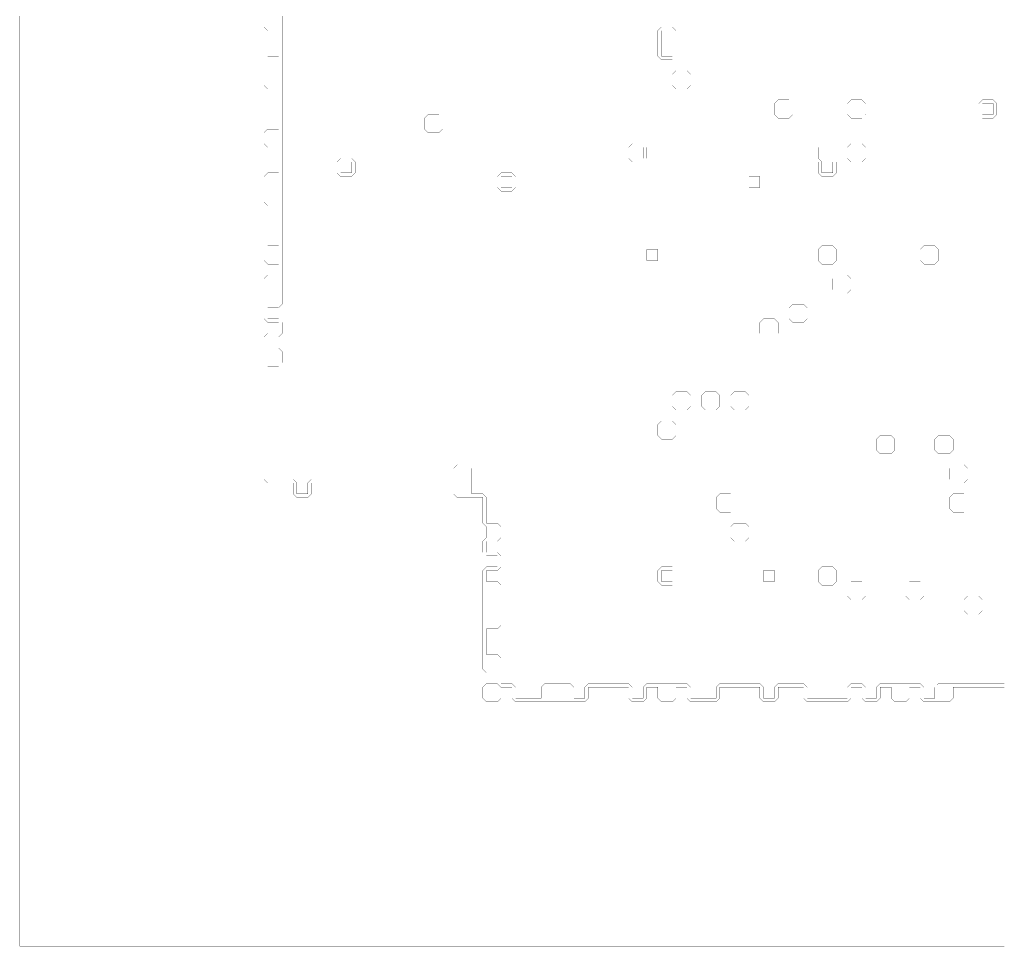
# Model space of a CAD drawing. Header units: metres. Extents: x 0 to 4990, y -4990 to 0.
# Drawn here: x 0 to 2632, y -4990 to -2510 of the extents above; entities that cross this region are included whole.
import ezdxf

# ---------------------------------------------------------------- set-up
doc = ezdxf.new("R2010")
doc.units = ezdxf.units.M
for name, color, linetype in [('conductor', 1, 'Continuous'), ('dielectric', 8, 'Continuous'), ('substrate', 5, 'Continuous')]:
    doc.layers.add(name, color=color, linetype=linetype)

msp = doc.modelspace()

# ---------------------------------------------------------------- linework, layer by layer
at = {"layer": 'conductor', "const_width": 0.5}
msp.add_lwpolyline([(703.125, -2500), (703.125, -2509.765625), (703.125, -2519.53125), (703.125, -2529.296875), (703.125, -2539.0625), (703.125, -2548.828125), (703.125, -2558.59375), (703.125, -2568.359375), (703.125, -2578.125), (703.125, -2587.890625), (703.125, -2597.65625), (703.125, -2607.421875), (703.125, -2617.1875), (703.125, -2626.953125), (703.125, -2636.71875), (703.125, -2646.484375), (703.125, -2656.25), (703.125, -2666.015625), (703.125, -2675.78125), (703.125, -2685.546875), (703.125, -2695.3125), (703.125, -2705.078125), (703.125, -2714.84375), (703.125, -2724.609375), (703.125, -2734.375), (703.125, -2744.140625), (703.125, -2753.90625), (703.125, -2763.671875), (703.125, -2773.4375), (703.125, -2783.203125), (703.125, -2792.96875), (703.125, -2802.734375), (703.125, -2812.5), (703.125, -2822.265625), (703.125, -2832.03125), (703.125, -2841.796875), (703.125, -2851.5625), (703.125, -2861.328125), (703.125, -2871.09375), (703.125, -2880.859375), (703.125, -2890.625), (703.125, -2900.390625), (703.125, -2910.15625), (703.125, -2919.921875), (703.125, -2929.6875), (703.125, -2939.453125), (703.125, -2949.21875), (703.125, -2958.984375), (703.125, -2968.75), (703.125, -2978.515625), (703.125, -2988.28125), (703.125, -2998.046875), (703.125, -3007.8125), (703.125, -3017.578125), (703.125, -3027.34375), (703.125, -3037.109375), (703.125, -3046.875), (703.125, -3056.640625), (703.125, -3066.40625), (703.125, -3076.171875), (703.125, -3085.9375), (703.125, -3095.703125), (703.125, -3105.46875), (703.125, -3115.234375), (703.125, -3125), (703.125, -3134.765625), (703.125, -3144.53125), (703.125, -3154.296875), (703.125, -3164.0625), (703.125, -3173.828125), (703.125, -3183.59375), (703.125, -3193.359375), (703.125, -3203.125), (703.125, -3212.890625), (703.125, -3222.65625), (703.125, -3232.421875), (703.125, -3242.1875), (703.125, -3251.953125), (703.125, -3261.71875), (703.125, -3271.484375), (693.359375, -3281.25), (683.59375, -3281.25), (673.828125, -3281.25), (664.0625, -3281.25), (664.0625, -3291.015625), (664.0625, -3300.78125), (664.0625, -3310.546875), (673.828125, -3310.546875), (683.59375, -3310.546875), (693.359375, -3310.546875), (703.125, -3320.3125), (703.125, -3330.078125), (703.125, -3339.84375), (703.125, -3349.609375), (693.359375, -3359.375), (683.59375, -3359.375), (673.828125, -3359.375), (664.0625, -3359.375), (664.0625, -3369.140625), (664.0625, -3378.90625), (664.0625, -3388.671875), (673.828125, -3388.671875), (683.59375, -3388.671875), (693.359375, -3388.671875), (703.125, -3398.4375), (703.125, -3408.203125), (703.125, -3417.96875), (703.125, -3427.734375), (693.359375, -3437.5), (683.59375, -3437.5), (673.828125, -3437.5), (664.0625, -3437.5), (664.0625, -3447.265625), (664.0625, -3457.03125), (664.0625, -3466.796875), (664.0625, -3476.5625), (664.0625, -3486.328125), (664.0625, -3496.09375), (664.0625, -3505.859375), (664.0625, -3515.625), (664.0625, -3525.390625), (664.0625, -3535.15625), (664.0625, -3544.921875), (664.0625, -3554.6875), (664.0625, -3564.453125), (664.0625, -3574.21875), (664.0625, -3583.984375), (664.0625, -3593.75), (664.0625, -3603.515625), (664.0625, -3613.28125), (664.0625, -3623.046875), (664.0625, -3632.8125), (664.0625, -3642.578125), (664.0625, -3652.34375), (664.0625, -3662.109375), (664.0625, -3671.875), (664.0625, -3681.640625), (664.0625, -3691.40625), (664.0625, -3701.171875), (664.0625, -3710.9375), (664.0625, -3720.703125), (664.0625, -3730.46875), (664.0625, -3740.234375), (673.828125, -3740.234375), (683.59375, -3740.234375), (693.359375, -3740.234375), (703.125, -3740.234375), (712.890625, -3740.234375), (722.65625, -3740.234375), (732.421875, -3740.234375), (742.1875, -3750), (742.1875, -3759.765625), (742.1875, -3769.53125), (742.1875, -3779.296875), (751.953125, -3779.296875), (761.71875, -3779.296875), (771.484375, -3779.296875), (771.484375, -3769.53125), (771.484375, -3759.765625), (771.484375, -3750), (781.25, -3740.234375), (791.015625, -3740.234375), (800.78125, -3740.234375), (810.546875, -3740.234375), (820.3125, -3740.234375), (830.078125, -3740.234375), (839.84375, -3740.234375), (849.609375, -3740.234375), (859.375, -3740.234375), (869.140625, -3740.234375), (878.90625, -3740.234375), (888.671875, -3740.234375), (898.4375, -3740.234375), (908.203125, -3740.234375), (917.96875, -3740.234375), (927.734375, -3740.234375), (937.5, -3740.234375), (947.265625, -3740.234375), (957.03125, -3740.234375), (966.796875, -3740.234375), (976.5625, -3740.234375), (986.328125, -3740.234375), (996.09375, -3740.234375), (1005.859375, -3740.234375), (1015.625, -3740.234375), (1025.390625, -3740.234375), (1035.15625, -3740.234375), (1044.921875, -3740.234375), (1054.6875, -3740.234375), (1064.453125, -3740.234375), (1074.21875, -3740.234375), (1083.984375, -3740.234375), (1093.75, -3740.234375), (1103.515625, -3740.234375), (1113.28125, -3740.234375), (1123.046875, -3740.234375), (1132.8125, -3740.234375), (1142.578125, -3740.234375), (1152.34375, -3740.234375), (1162.109375, -3740.234375), (1162.109375, -3730.46875), (1162.109375, -3720.703125), (1162.109375, -3710.9375), (1171.875, -3701.171875), (1181.640625, -3701.171875), (1191.40625, -3701.171875), (1201.171875, -3701.171875), (1210.9375, -3710.9375), (1210.9375, -3720.703125), (1210.9375, -3730.46875), (1210.9375, -3740.234375), (1210.9375, -3750), (1210.9375, -3759.765625), (1210.9375, -3769.53125), (1210.9375, -3779.296875), (1220.703125, -3779.296875), (1230.46875, -3779.296875), (1240.234375, -3779.296875), (1250, -3789.0625), (1250, -3798.828125), (1250, -3808.59375), (1250, -3818.359375), (1250, -3828.125), (1250, -3837.890625), (1250, -3847.65625), (1250, -3857.421875), (1259.765625, -3857.421875), (1269.53125, -3857.421875), (1279.296875, -3857.421875), (1289.0625, -3867.1875), (1289.0625, -3876.953125), (1289.0625, -3886.71875), (1289.0625, -3896.484375), (1279.296875, -3906.25), (1269.53125, -3906.25), (1259.765625, -3906.25), (1250, -3906.25), (1250, -3916.015625), (1250, -3925.78125), (1250, -3935.546875), (1259.765625, -3935.546875), (1269.53125, -3935.546875), (1279.296875, -3935.546875), (1289.0625, -3945.3125), (1289.0625, -3955.078125), (1289.0625, -3964.84375), (1289.0625, -3974.609375), (1279.296875, -3984.375), (1269.53125, -3984.375), (1259.765625, -3984.375), (1250, -3984.375), (1250, -3994.140625), (1250, -4003.90625), (1250, -4013.671875), (1259.765625, -4013.671875), (1269.53125, -4013.671875), (1279.296875, -4013.671875), (1289.0625, -4023.4375), (1289.0625, -4033.203125), (1289.0625, -4042.96875), (1289.0625, -4052.734375), (1289.0625, -4062.5), (1289.0625, -4072.265625), (1289.0625, -4082.03125), (1289.0625, -4091.796875), (1289.0625, -4101.5625), (1289.0625, -4111.328125), (1289.0625, -4121.09375), (1289.0625, -4130.859375), (1279.296875, -4140.625), (1269.53125, -4140.625), (1259.765625, -4140.625), (1250, -4140.625), (1250, -4150.390625), (1250, -4160.15625), (1250, -4169.921875), (1250, -4179.6875), (1250, -4189.453125), (1250, -4199.21875), (1250, -4208.984375), (1259.765625, -4208.984375), (1269.53125, -4208.984375), (1279.296875, -4208.984375), (1289.0625, -4218.75), (1289.0625, -4228.515625), (1289.0625, -4238.28125), (1289.0625, -4248.046875), (1289.0625, -4257.8125), (1289.0625, -4267.578125), (1289.0625, -4277.34375), (1289.0625, -4287.109375), (1298.828125, -4287.109375), (1308.59375, -4287.109375), (1318.359375, -4287.109375), (1328.125, -4296.875), (1328.125, -4306.640625), (1328.125, -4316.40625), (1328.125, -4326.171875), (1337.890625, -4326.171875), (1347.65625, -4326.171875), (1357.421875, -4326.171875), (1367.1875, -4326.171875), (1376.953125, -4326.171875), (1386.71875, -4326.171875), (1396.484375, -4326.171875), (1396.484375, -4316.40625), (1396.484375, -4306.640625), (1396.484375, -4296.875), (1406.25, -4287.109375), (1416.015625, -4287.109375), (1425.78125, -4287.109375), (1435.546875, -4287.109375), (1445.3125, -4287.109375), (1455.078125, -4287.109375), (1464.84375, -4287.109375), (1474.609375, -4287.109375), (1484.375, -4296.875), (1484.375, -4306.640625), (1484.375, -4316.40625), (1484.375, -4326.171875), (1494.140625, -4326.171875), (1503.90625, -4326.171875), (1513.671875, -4326.171875), (1513.671875, -4316.40625), (1513.671875, -4306.640625), (1513.671875, -4296.875), (1523.4375, -4287.109375), (1533.203125, -4287.109375), (1542.96875, -4287.109375), (1552.734375, -4287.109375), (1562.5, -4287.109375), (1572.265625, -4287.109375), (1582.03125, -4287.109375), (1591.796875, -4287.109375), (1601.5625, -4287.109375), (1611.328125, -4287.109375), (1621.09375, -4287.109375), (1630.859375, -4287.109375), (1640.625, -4296.875), (1640.625, -4306.640625), (1640.625, -4316.40625), (1640.625, -4326.171875), (1650.390625, -4326.171875), (1660.15625, -4326.171875), (1669.921875, -4326.171875), (1669.921875, -4316.40625), (1669.921875, -4306.640625), (1669.921875, -4296.875), (1679.6875, -4287.109375), (1689.453125, -4287.109375), (1699.21875, -4287.109375), (1708.984375, -4287.109375), (1718.75, -4287.109375), (1728.515625, -4287.109375), (1738.28125, -4287.109375), (1748.046875, -4287.109375), (1757.8125, -4287.109375), (1767.578125, -4287.109375), (1777.34375, -4287.109375), (1787.109375, -4287.109375), (1796.875, -4296.875), (1796.875, -4306.640625), (1796.875, -4316.40625), (1796.875, -4326.171875), (1806.640625, -4326.171875), (1816.40625, -4326.171875), (1826.171875, -4326.171875), (1835.9375, -4326.171875), (1845.703125, -4326.171875), (1855.46875, -4326.171875), (1865.234375, -4326.171875), (1865.234375, -4316.40625), (1865.234375, -4306.640625), (1865.234375, -4296.875), (1875, -4287.109375), (1884.765625, -4287.109375), (1894.53125, -4287.109375), (1904.296875, -4287.109375), (1914.0625, -4287.109375), (1923.828125, -4287.109375), (1933.59375, -4287.109375), (1943.359375, -4287.109375), (1953.125, -4287.109375), (1962.890625, -4287.109375), (1972.65625, -4287.109375), (1982.421875, -4287.109375), (1992.1875, -4296.875), (1992.1875, -4306.640625), (1992.1875, -4316.40625), (1992.1875, -4326.171875), (2001.953125, -4326.171875), (2011.71875, -4326.171875), (2021.484375, -4326.171875), (2021.484375, -4316.40625), (2021.484375, -4306.640625), (2021.484375, -4296.875), (2031.25, -4287.109375), (2041.015625, -4287.109375), (2050.78125, -4287.109375), (2060.546875, -4287.109375), (2070.3125, -4287.109375), (2080.078125, -4287.109375), (2089.84375, -4287.109375), (2099.609375, -4287.109375), (2109.375, -4296.875), (2109.375, -4306.640625), (2109.375, -4316.40625), (2109.375, -4326.171875), (2119.140625, -4326.171875), (2128.90625, -4326.171875), (2138.671875, -4326.171875), (2148.4375, -4326.171875), (2158.203125, -4326.171875), (2167.96875, -4326.171875), (2177.734375, -4326.171875), (2187.5, -4326.171875), (2197.265625, -4326.171875), (2207.03125, -4326.171875), (2216.796875, -4326.171875), (2216.796875, -4316.40625), (2216.796875, -4306.640625), (2216.796875, -4296.875), (2226.5625, -4287.109375), (2236.328125, -4287.109375), (2246.09375, -4287.109375), (2255.859375, -4287.109375), (2265.625, -4296.875), (2265.625, -4306.640625), (2265.625, -4316.40625), (2265.625, -4326.171875), (2275.390625, -4326.171875), (2285.15625, -4326.171875), (2294.921875, -4326.171875), (2294.921875, -4316.40625), (2294.921875, -4306.640625), (2294.921875, -4296.875), (2304.6875, -4287.109375), (2314.453125, -4287.109375), (2324.21875, -4287.109375), (2333.984375, -4287.109375), (2343.75, -4287.109375), (2353.515625, -4287.109375), (2363.28125, -4287.109375), (2373.046875, -4287.109375), (2382.8125, -4287.109375), (2392.578125, -4287.109375), (2402.34375, -4287.109375), (2412.109375, -4287.109375), (2421.875, -4296.875), (2421.875, -4306.640625), (2421.875, -4316.40625), (2421.875, -4326.171875), (2431.640625, -4326.171875), (2441.40625, -4326.171875), (2451.171875, -4326.171875), (2451.171875, -4316.40625), (2451.171875, -4306.640625), (2451.171875, -4296.875), (2460.9375, -4287.109375), (2470.703125, -4287.109375), (2480.46875, -4287.109375), (2490.234375, -4287.109375), (2500, -4287.109375), (2509.765625, -4287.109375), (2519.53125, -4287.109375), (2529.296875, -4287.109375), (2539.0625, -4287.109375), (2548.828125, -4287.109375), (2558.59375, -4287.109375), (2568.359375, -4287.109375), (2578.125, -4287.109375), (2587.890625, -4287.109375), (2597.65625, -4287.109375), (2607.421875, -4287.109375), (2617.1875, -4287.109375), (2626.953125, -4287.109375), (2636.71875, -4287.109375)], dxfattribs=at)
for points in [[(1708.984375, -2539.0625), (1718.75, -2529.296875), (1728.515625, -2529.296875), (1738.28125, -2529.296875), (1748.046875, -2529.296875), (1757.8125, -2539.0625), (1757.8125, -2548.828125), (1757.8125, -2558.59375), (1757.8125, -2568.359375), (1757.8125, -2578.125), (1757.8125, -2587.890625), (1757.8125, -2597.65625), (1757.8125, -2607.421875), (1748.046875, -2617.1875), (1738.28125, -2617.1875), (1728.515625, -2617.1875), (1718.75, -2617.1875), (1708.984375, -2607.421875), (1708.984375, -2597.65625), (1708.984375, -2587.890625), (1708.984375, -2578.125), (1708.984375, -2568.359375), (1708.984375, -2558.59375), (1708.984375, -2548.828125)], [(1748.046875, -2656.25), (1757.8125, -2646.484375), (1767.578125, -2646.484375), (1777.34375, -2646.484375), (1787.109375, -2646.484375), (1796.875, -2656.25), (1796.875, -2666.015625), (1796.875, -2675.78125), (1796.875, -2685.546875), (1787.109375, -2695.3125), (1777.34375, -2695.3125), (1767.578125, -2695.3125), (1757.8125, -2695.3125), (1748.046875, -2685.546875), (1748.046875, -2675.78125), (1748.046875, -2666.015625)], [(2021.484375, -2734.375), (2031.25, -2724.609375), (2041.015625, -2724.609375), (2050.78125, -2724.609375), (2060.546875, -2724.609375), (2070.3125, -2734.375), (2070.3125, -2744.140625), (2070.3125, -2753.90625), (2070.3125, -2763.671875), (2060.546875, -2773.4375), (2050.78125, -2773.4375), (2041.015625, -2773.4375), (2031.25, -2773.4375), (2021.484375, -2763.671875), (2021.484375, -2753.90625), (2021.484375, -2744.140625)], [(2216.796875, -2734.375), (2226.5625, -2724.609375), (2236.328125, -2724.609375), (2246.09375, -2724.609375), (2255.859375, -2724.609375), (2265.625, -2734.375), (2265.625, -2744.140625), (2265.625, -2753.90625), (2265.625, -2763.671875), (2255.859375, -2773.4375), (2246.09375, -2773.4375), (2236.328125, -2773.4375), (2226.5625, -2773.4375), (2216.796875, -2763.671875), (2216.796875, -2753.90625), (2216.796875, -2744.140625)], [(2568.359375, -2734.375), (2578.125, -2724.609375), (2587.890625, -2724.609375), (2597.65625, -2724.609375), (2607.421875, -2724.609375), (2617.1875, -2734.375), (2617.1875, -2744.140625), (2617.1875, -2753.90625), (2617.1875, -2763.671875), (2607.421875, -2773.4375), (2597.65625, -2773.4375), (2587.890625, -2773.4375), (2578.125, -2773.4375), (2568.359375, -2763.671875), (2568.359375, -2753.90625), (2568.359375, -2744.140625)], [(1083.984375, -2773.4375), (1093.75, -2763.671875), (1103.515625, -2763.671875), (1113.28125, -2763.671875), (1123.046875, -2763.671875), (1132.8125, -2773.4375), (1132.8125, -2783.203125), (1132.8125, -2792.96875), (1132.8125, -2802.734375), (1123.046875, -2812.5), (1113.28125, -2812.5), (1103.515625, -2812.5), (1093.75, -2812.5), (1083.984375, -2802.734375), (1083.984375, -2792.96875), (1083.984375, -2783.203125)], [(1630.859375, -2851.5625), (1640.625, -2841.796875), (1650.390625, -2841.796875), (1660.15625, -2841.796875), (1669.921875, -2841.796875), (1679.6875, -2851.5625), (1679.6875, -2861.328125), (1679.6875, -2871.09375), (1679.6875, -2880.859375), (1669.921875, -2890.625), (1660.15625, -2890.625), (1650.390625, -2890.625), (1640.625, -2890.625), (1630.859375, -2880.859375), (1630.859375, -2871.09375), (1630.859375, -2861.328125)], [(2216.796875, -2851.5625), (2226.5625, -2841.796875), (2236.328125, -2841.796875), (2246.09375, -2841.796875), (2255.859375, -2841.796875), (2265.625, -2851.5625), (2265.625, -2861.328125), (2265.625, -2871.09375), (2265.625, -2880.859375), (2255.859375, -2890.625), (2246.09375, -2890.625), (2236.328125, -2890.625), (2226.5625, -2890.625), (2216.796875, -2880.859375), (2216.796875, -2871.09375), (2216.796875, -2861.328125)], [(849.609375, -2890.625), (859.375, -2880.859375), (869.140625, -2880.859375), (878.90625, -2880.859375), (888.671875, -2880.859375), (898.4375, -2890.625), (898.4375, -2900.390625), (898.4375, -2910.15625), (898.4375, -2919.921875), (888.671875, -2929.6875), (878.90625, -2929.6875), (869.140625, -2929.6875), (859.375, -2929.6875), (849.609375, -2919.921875), (849.609375, -2910.15625), (849.609375, -2900.390625)], [(2138.671875, -2890.625), (2148.4375, -2880.859375), (2158.203125, -2880.859375), (2167.96875, -2880.859375), (2177.734375, -2880.859375), (2187.5, -2890.625), (2187.5, -2900.390625), (2187.5, -2910.15625), (2187.5, -2919.921875), (2177.734375, -2929.6875), (2167.96875, -2929.6875), (2158.203125, -2929.6875), (2148.4375, -2929.6875), (2138.671875, -2919.921875), (2138.671875, -2910.15625), (2138.671875, -2900.390625)], [(1279.296875, -2929.6875), (1289.0625, -2919.921875), (1298.828125, -2919.921875), (1308.59375, -2919.921875), (1318.359375, -2919.921875), (1328.125, -2929.6875), (1328.125, -2939.453125), (1328.125, -2949.21875), (1328.125, -2958.984375), (1318.359375, -2968.75), (1308.59375, -2968.75), (1298.828125, -2968.75), (1289.0625, -2968.75), (1279.296875, -2958.984375), (1279.296875, -2949.21875), (1279.296875, -2939.453125)], [(2138.671875, -3125), (2148.4375, -3115.234375), (2158.203125, -3115.234375), (2167.96875, -3115.234375), (2177.734375, -3115.234375), (2187.5, -3125), (2187.5, -3134.765625), (2187.5, -3144.53125), (2187.5, -3154.296875), (2177.734375, -3164.0625), (2167.96875, -3164.0625), (2158.203125, -3164.0625), (2148.4375, -3164.0625), (2138.671875, -3154.296875), (2138.671875, -3144.53125), (2138.671875, -3134.765625)], [(2412.109375, -3125), (2421.875, -3115.234375), (2431.640625, -3115.234375), (2441.40625, -3115.234375), (2451.171875, -3115.234375), (2460.9375, -3125), (2460.9375, -3134.765625), (2460.9375, -3144.53125), (2460.9375, -3154.296875), (2451.171875, -3164.0625), (2441.40625, -3164.0625), (2431.640625, -3164.0625), (2421.875, -3164.0625), (2412.109375, -3154.296875), (2412.109375, -3144.53125), (2412.109375, -3134.765625)], [(2177.734375, -3203.125), (2187.5, -3193.359375), (2197.265625, -3193.359375), (2207.03125, -3193.359375), (2216.796875, -3193.359375), (2226.5625, -3203.125), (2226.5625, -3212.890625), (2226.5625, -3222.65625), (2226.5625, -3232.421875), (2216.796875, -3242.1875), (2207.03125, -3242.1875), (2197.265625, -3242.1875), (2187.5, -3242.1875), (2177.734375, -3232.421875), (2177.734375, -3222.65625), (2177.734375, -3212.890625)], [(2060.546875, -3281.25), (2070.3125, -3271.484375), (2080.078125, -3271.484375), (2089.84375, -3271.484375), (2099.609375, -3271.484375), (2109.375, -3281.25), (2109.375, -3291.015625), (2109.375, -3300.78125), (2109.375, -3310.546875), (2099.609375, -3320.3125), (2089.84375, -3320.3125), (2080.078125, -3320.3125), (2070.3125, -3320.3125), (2060.546875, -3310.546875), (2060.546875, -3300.78125), (2060.546875, -3291.015625)], [(1982.421875, -3320.3125), (1992.1875, -3310.546875), (2001.953125, -3310.546875), (2011.71875, -3310.546875), (2021.484375, -3310.546875), (2031.25, -3320.3125), (2031.25, -3330.078125), (2031.25, -3339.84375), (2031.25, -3349.609375), (2021.484375, -3359.375), (2011.71875, -3359.375), (2001.953125, -3359.375), (1992.1875, -3359.375), (1982.421875, -3349.609375), (1982.421875, -3339.84375), (1982.421875, -3330.078125)], [(1748.046875, -3515.625), (1757.8125, -3505.859375), (1767.578125, -3505.859375), (1777.34375, -3505.859375), (1787.109375, -3505.859375), (1796.875, -3515.625), (1796.875, -3525.390625), (1796.875, -3535.15625), (1796.875, -3544.921875), (1787.109375, -3554.6875), (1777.34375, -3554.6875), (1767.578125, -3554.6875), (1757.8125, -3554.6875), (1748.046875, -3544.921875), (1748.046875, -3535.15625), (1748.046875, -3525.390625)], [(1826.171875, -3515.625), (1835.9375, -3505.859375), (1845.703125, -3505.859375), (1855.46875, -3505.859375), (1865.234375, -3505.859375), (1875, -3515.625), (1875, -3525.390625), (1875, -3535.15625), (1875, -3544.921875), (1865.234375, -3554.6875), (1855.46875, -3554.6875), (1845.703125, -3554.6875), (1835.9375, -3554.6875), (1826.171875, -3544.921875), (1826.171875, -3535.15625), (1826.171875, -3525.390625)], [(1904.296875, -3515.625), (1914.0625, -3505.859375), (1923.828125, -3505.859375), (1933.59375, -3505.859375), (1943.359375, -3505.859375), (1953.125, -3515.625), (1953.125, -3525.390625), (1953.125, -3535.15625), (1953.125, -3544.921875), (1943.359375, -3554.6875), (1933.59375, -3554.6875), (1923.828125, -3554.6875), (1914.0625, -3554.6875), (1904.296875, -3544.921875), (1904.296875, -3535.15625), (1904.296875, -3525.390625)], [(1708.984375, -3593.75), (1718.75, -3583.984375), (1728.515625, -3583.984375), (1738.28125, -3583.984375), (1748.046875, -3583.984375), (1757.8125, -3593.75), (1757.8125, -3603.515625), (1757.8125, -3613.28125), (1757.8125, -3623.046875), (1748.046875, -3632.8125), (1738.28125, -3632.8125), (1728.515625, -3632.8125), (1718.75, -3632.8125), (1708.984375, -3623.046875), (1708.984375, -3613.28125), (1708.984375, -3603.515625)], [(2294.921875, -3632.8125), (2304.6875, -3623.046875), (2314.453125, -3623.046875), (2324.21875, -3623.046875), (2333.984375, -3623.046875), (2343.75, -3632.8125), (2343.75, -3642.578125), (2343.75, -3652.34375), (2343.75, -3662.109375), (2333.984375, -3671.875), (2324.21875, -3671.875), (2314.453125, -3671.875), (2304.6875, -3671.875), (2294.921875, -3662.109375), (2294.921875, -3652.34375), (2294.921875, -3642.578125)], [(2451.171875, -3632.8125), (2460.9375, -3623.046875), (2470.703125, -3623.046875), (2480.46875, -3623.046875), (2490.234375, -3623.046875), (2500, -3632.8125), (2500, -3642.578125), (2500, -3652.34375), (2500, -3662.109375), (2490.234375, -3671.875), (2480.46875, -3671.875), (2470.703125, -3671.875), (2460.9375, -3671.875), (2451.171875, -3662.109375), (2451.171875, -3652.34375), (2451.171875, -3642.578125)], [(2490.234375, -3710.9375), (2500, -3701.171875), (2509.765625, -3701.171875), (2519.53125, -3701.171875), (2529.296875, -3701.171875), (2539.0625, -3710.9375), (2539.0625, -3720.703125), (2539.0625, -3730.46875), (2539.0625, -3740.234375), (2529.296875, -3750), (2519.53125, -3750), (2509.765625, -3750), (2500, -3750), (2490.234375, -3740.234375), (2490.234375, -3730.46875), (2490.234375, -3720.703125)], [(1865.234375, -3789.0625), (1875, -3779.296875), (1884.765625, -3779.296875), (1894.53125, -3779.296875), (1904.296875, -3779.296875), (1914.0625, -3789.0625), (1914.0625, -3798.828125), (1914.0625, -3808.59375), (1914.0625, -3818.359375), (1904.296875, -3828.125), (1894.53125, -3828.125), (1884.765625, -3828.125), (1875, -3828.125), (1865.234375, -3818.359375), (1865.234375, -3808.59375), (1865.234375, -3798.828125)], [(2490.234375, -3789.0625), (2500, -3779.296875), (2509.765625, -3779.296875), (2519.53125, -3779.296875), (2529.296875, -3779.296875), (2539.0625, -3789.0625), (2539.0625, -3798.828125), (2539.0625, -3808.59375), (2539.0625, -3818.359375), (2529.296875, -3828.125), (2519.53125, -3828.125), (2509.765625, -3828.125), (2500, -3828.125), (2490.234375, -3818.359375), (2490.234375, -3808.59375), (2490.234375, -3798.828125)], [(1904.296875, -3867.1875), (1914.0625, -3857.421875), (1923.828125, -3857.421875), (1933.59375, -3857.421875), (1943.359375, -3857.421875), (1953.125, -3867.1875), (1953.125, -3876.953125), (1953.125, -3886.71875), (1953.125, -3896.484375), (1943.359375, -3906.25), (1933.59375, -3906.25), (1923.828125, -3906.25), (1914.0625, -3906.25), (1904.296875, -3896.484375), (1904.296875, -3886.71875), (1904.296875, -3876.953125)], [(1708.984375, -3984.375), (1718.75, -3974.609375), (1728.515625, -3974.609375), (1738.28125, -3974.609375), (1748.046875, -3974.609375), (1757.8125, -3984.375), (1757.8125, -3994.140625), (1757.8125, -4003.90625), (1757.8125, -4013.671875), (1748.046875, -4023.4375), (1738.28125, -4023.4375), (1728.515625, -4023.4375), (1718.75, -4023.4375), (1708.984375, -4013.671875), (1708.984375, -4003.90625), (1708.984375, -3994.140625)], [(2138.671875, -3984.375), (2148.4375, -3974.609375), (2158.203125, -3974.609375), (2167.96875, -3974.609375), (2177.734375, -3974.609375), (2187.5, -3984.375), (2187.5, -3994.140625), (2187.5, -4003.90625), (2187.5, -4013.671875), (2177.734375, -4023.4375), (2167.96875, -4023.4375), (2158.203125, -4023.4375), (2148.4375, -4023.4375), (2138.671875, -4013.671875), (2138.671875, -4003.90625), (2138.671875, -3994.140625)], [(2216.796875, -4023.4375), (2226.5625, -4013.671875), (2236.328125, -4013.671875), (2246.09375, -4013.671875), (2255.859375, -4013.671875), (2265.625, -4023.4375), (2265.625, -4033.203125), (2265.625, -4042.96875), (2265.625, -4052.734375), (2255.859375, -4062.5), (2246.09375, -4062.5), (2236.328125, -4062.5), (2226.5625, -4062.5), (2216.796875, -4052.734375), (2216.796875, -4042.96875), (2216.796875, -4033.203125)], [(2373.046875, -4023.4375), (2382.8125, -4013.671875), (2392.578125, -4013.671875), (2402.34375, -4013.671875), (2412.109375, -4013.671875), (2421.875, -4023.4375), (2421.875, -4033.203125), (2421.875, -4042.96875), (2421.875, -4052.734375), (2412.109375, -4062.5), (2402.34375, -4062.5), (2392.578125, -4062.5), (2382.8125, -4062.5), (2373.046875, -4052.734375), (2373.046875, -4042.96875), (2373.046875, -4033.203125)], [(2529.296875, -4062.5), (2539.0625, -4052.734375), (2548.828125, -4052.734375), (2558.59375, -4052.734375), (2568.359375, -4052.734375), (2578.125, -4062.5), (2578.125, -4072.265625), (2578.125, -4082.03125), (2578.125, -4091.796875), (2568.359375, -4101.5625), (2558.59375, -4101.5625), (2548.828125, -4101.5625), (2539.0625, -4101.5625), (2529.296875, -4091.796875), (2529.296875, -4082.03125), (2529.296875, -4072.265625)]]:
    msp.add_lwpolyline(points, close=True, dxfattribs=at)
at = {"layer": 'dielectric', "const_width": 0.5}
msp.add_lwpolyline([(1250, -3867.1875), (1250, -3876.953125), (1250, -3886.71875), (1250, -3896.484375), (1259.765625, -3896.484375), (1269.53125, -3896.484375), (1279.296875, -3896.484375), (1279.296875, -3886.71875), (1279.296875, -3876.953125), (1279.296875, -3867.1875), (1269.53125, -3867.1875), (1259.765625, -3867.1875)], close=True, dxfattribs=at)
at = {"layer": 'substrate', "const_width": 0.5}
for points in [[(0, -2500), (0, -2509.765625), (0, -2519.53125), (0, -2529.296875), (0, -2539.0625), (0, -2548.828125), (0, -2558.59375), (0, -2568.359375), (0, -2578.125), (0, -2587.890625), (0, -2597.65625), (0, -2607.421875), (0, -2617.1875), (0, -2626.953125), (0, -2636.71875), (0, -2646.484375), (0, -2656.25), (0, -2666.015625), (0, -2675.78125), (0, -2685.546875), (0, -2695.3125), (0, -2705.078125), (0, -2714.84375), (0, -2724.609375), (0, -2734.375), (0, -2744.140625), (0, -2753.90625), (0, -2763.671875), (0, -2773.4375), (0, -2783.203125), (0, -2792.96875), (0, -2802.734375), (0, -2812.5), (0, -2822.265625), (0, -2832.03125), (0, -2841.796875), (0, -2851.5625), (0, -2861.328125), (0, -2871.09375), (0, -2880.859375), (0, -2890.625), (0, -2900.390625), (0, -2910.15625), (0, -2919.921875), (0, -2929.6875), (0, -2939.453125), (0, -2949.21875), (0, -2958.984375), (0, -2968.75), (0, -2978.515625), (0, -2988.28125), (0, -2998.046875), (0, -3007.8125), (0, -3017.578125), (0, -3027.34375), (0, -3037.109375), (0, -3046.875), (0, -3056.640625), (0, -3066.40625), (0, -3076.171875), (0, -3085.9375), (0, -3095.703125), (0, -3105.46875), (0, -3115.234375), (0, -3125), (0, -3134.765625), (0, -3144.53125), (0, -3154.296875), (0, -3164.0625), (0, -3173.828125), (0, -3183.59375), (0, -3193.359375), (0, -3203.125), (0, -3212.890625), (0, -3222.65625), (0, -3232.421875), (0, -3242.1875), (0, -3251.953125), (0, -3261.71875), (0, -3271.484375), (0, -3281.25), (0, -3291.015625), (0, -3300.78125), (0, -3310.546875), (0, -3320.3125), (0, -3330.078125), (0, -3339.84375), (0, -3349.609375), (0, -3359.375), (0, -3369.140625), (0, -3378.90625), (0, -3388.671875), (0, -3398.4375), (0, -3408.203125), (0, -3417.96875), (0, -3427.734375), (0, -3437.5), (0, -3447.265625), (0, -3457.03125), (0, -3466.796875), (0, -3476.5625), (0, -3486.328125), (0, -3496.09375), (0, -3505.859375), (0, -3515.625), (0, -3525.390625), (0, -3535.15625), (0, -3544.921875), (0, -3554.6875), (0, -3564.453125), (0, -3574.21875), (0, -3583.984375), (0, -3593.75), (0, -3603.515625), (0, -3613.28125), (0, -3623.046875), (0, -3632.8125), (0, -3642.578125), (0, -3652.34375), (0, -3662.109375), (0, -3671.875), (0, -3681.640625), (0, -3691.40625), (0, -3701.171875), (0, -3710.9375), (0, -3720.703125), (0, -3730.46875), (0, -3740.234375), (0, -3750), (0, -3759.765625), (0, -3769.53125), (0, -3779.296875), (0, -3789.0625), (0, -3798.828125), (0, -3808.59375), (0, -3818.359375), (0, -3828.125), (0, -3837.890625), (0, -3847.65625), (0, -3857.421875), (0, -3867.1875), (0, -3876.953125), (0, -3886.71875), (0, -3896.484375), (0, -3906.25), (0, -3916.015625), (0, -3925.78125), (0, -3935.546875), (0, -3945.3125), (0, -3955.078125), (0, -3964.84375), (0, -3974.609375), (0, -3984.375), (0, -3994.140625), (0, -4003.90625), (0, -4013.671875), (0, -4023.4375), (0, -4033.203125), (0, -4042.96875), (0, -4052.734375), (0, -4062.5), (0, -4072.265625), (0, -4082.03125), (0, -4091.796875), (0, -4101.5625), (0, -4111.328125), (0, -4121.09375), (0, -4130.859375), (0, -4140.625), (0, -4150.390625), (0, -4160.15625), (0, -4169.921875), (0, -4179.6875), (0, -4189.453125), (0, -4199.21875), (0, -4208.984375), (0, -4218.75), (0, -4228.515625), (0, -4238.28125), (0, -4248.046875), (0, -4257.8125), (0, -4267.578125), (0, -4277.34375), (0, -4287.109375), (0, -4296.875), (0, -4306.640625), (0, -4316.40625), (0, -4326.171875), (0, -4335.9375), (0, -4345.703125), (0, -4355.46875), (0, -4365.234375), (0, -4375), (0, -4384.765625), (0, -4394.53125), (0, -4404.296875), (0, -4414.0625), (0, -4423.828125), (0, -4433.59375), (0, -4443.359375), (0, -4453.125), (0, -4462.890625), (0, -4472.65625), (0, -4482.421875), (0, -4492.1875), (0, -4501.953125), (0, -4511.71875), (0, -4521.484375), (0, -4531.25), (0, -4541.015625), (0, -4550.78125), (0, -4560.546875), (0, -4570.3125), (0, -4580.078125), (0, -4589.84375), (0, -4599.609375), (0, -4609.375), (0, -4619.140625), (0, -4628.90625), (0, -4638.671875), (0, -4648.4375), (0, -4658.203125), (0, -4667.96875), (0, -4677.734375), (0, -4687.5), (0, -4697.265625), (0, -4707.03125), (0, -4716.796875), (0, -4726.5625), (0, -4736.328125), (0, -4746.09375), (0, -4755.859375), (0, -4765.625), (0, -4775.390625), (0, -4785.15625), (0, -4794.921875), (0, -4804.6875), (0, -4814.453125), (0, -4824.21875), (0, -4833.984375), (0, -4843.75), (0, -4853.515625), (0, -4863.28125), (0, -4873.046875), (0, -4882.8125), (0, -4892.578125), (0, -4902.34375), (0, -4912.109375), (0, -4921.875), (0, -4931.640625), (0, -4941.40625), (0, -4951.171875), (0, -4960.9375), (0, -4970.703125), (0, -4980.46875), (0, -4990.234375), (9.765625, -4990.234375), (19.53125, -4990.234375), (29.296875, -4990.234375), (39.0625, -4990.234375), (48.828125, -4990.234375), (58.59375, -4990.234375), (68.359375, -4990.234375), (78.125, -4990.234375), (87.890625, -4990.234375), (97.65625, -4990.234375), (107.421875, -4990.234375), (117.1875, -4990.234375), (126.953125, -4990.234375), (136.71875, -4990.234375), (146.484375, -4990.234375), (156.25, -4990.234375), (166.015625, -4990.234375), (175.78125, -4990.234375), (185.546875, -4990.234375), (195.3125, -4990.234375), (205.078125, -4990.234375), (214.84375, -4990.234375), (224.609375, -4990.234375), (234.375, -4990.234375), (244.140625, -4990.234375), (253.90625, -4990.234375), (263.671875, -4990.234375), (273.4375, -4990.234375), (283.203125, -4990.234375), (292.96875, -4990.234375), (302.734375, -4990.234375), (312.5, -4990.234375), (322.265625, -4990.234375), (332.03125, -4990.234375), (341.796875, -4990.234375), (351.5625, -4990.234375), (361.328125, -4990.234375), (371.09375, -4990.234375), (380.859375, -4990.234375), (390.625, -4990.234375), (400.390625, -4990.234375), (410.15625, -4990.234375), (419.921875, -4990.234375), (429.6875, -4990.234375), (439.453125, -4990.234375), (449.21875, -4990.234375), (458.984375, -4990.234375), (468.75, -4990.234375), (478.515625, -4990.234375), (488.28125, -4990.234375), (498.046875, -4990.234375), (507.8125, -4990.234375), (517.578125, -4990.234375), (527.34375, -4990.234375), (537.109375, -4990.234375), (546.875, -4990.234375), (556.640625, -4990.234375), (566.40625, -4990.234375), (576.171875, -4990.234375), (585.9375, -4990.234375), (595.703125, -4990.234375), (605.46875, -4990.234375), (615.234375, -4990.234375), (625, -4990.234375), (634.765625, -4990.234375), (644.53125, -4990.234375), (654.296875, -4990.234375), (664.0625, -4990.234375), (673.828125, -4990.234375), (683.59375, -4990.234375), (693.359375, -4990.234375), (703.125, -4990.234375), (712.890625, -4990.234375), (722.65625, -4990.234375), (732.421875, -4990.234375), (742.1875, -4990.234375), (751.953125, -4990.234375), (761.71875, -4990.234375), (771.484375, -4990.234375), (781.25, -4990.234375), (791.015625, -4990.234375), (800.78125, -4990.234375), (810.546875, -4990.234375), (820.3125, -4990.234375), (830.078125, -4990.234375), (839.84375, -4990.234375), (849.609375, -4990.234375), (859.375, -4990.234375), (869.140625, -4990.234375), (878.90625, -4990.234375), (888.671875, -4990.234375), (898.4375, -4990.234375), (908.203125, -4990.234375), (917.96875, -4990.234375), (927.734375, -4990.234375), (937.5, -4990.234375), (947.265625, -4990.234375), (957.03125, -4990.234375), (966.796875, -4990.234375), (976.5625, -4990.234375), (986.328125, -4990.234375), (996.09375, -4990.234375), (1005.859375, -4990.234375), (1015.625, -4990.234375), (1025.390625, -4990.234375), (1035.15625, -4990.234375), (1044.921875, -4990.234375), (1054.6875, -4990.234375), (1064.453125, -4990.234375), (1074.21875, -4990.234375), (1083.984375, -4990.234375), (1093.75, -4990.234375), (1103.515625, -4990.234375), (1113.28125, -4990.234375), (1123.046875, -4990.234375), (1132.8125, -4990.234375), (1142.578125, -4990.234375), (1152.34375, -4990.234375), (1162.109375, -4990.234375), (1171.875, -4990.234375), (1181.640625, -4990.234375), (1191.40625, -4990.234375), (1201.171875, -4990.234375), (1210.9375, -4990.234375), (1220.703125, -4990.234375), (1230.46875, -4990.234375), (1240.234375, -4990.234375), (1250, -4990.234375), (1259.765625, -4990.234375), (1269.53125, -4990.234375), (1279.296875, -4990.234375), (1289.0625, -4990.234375), (1298.828125, -4990.234375), (1308.59375, -4990.234375), (1318.359375, -4990.234375), (1328.125, -4990.234375), (1337.890625, -4990.234375), (1347.65625, -4990.234375), (1357.421875, -4990.234375), (1367.1875, -4990.234375), (1376.953125, -4990.234375), (1386.71875, -4990.234375), (1396.484375, -4990.234375), (1406.25, -4990.234375), (1416.015625, -4990.234375), (1425.78125, -4990.234375), (1435.546875, -4990.234375), (1445.3125, -4990.234375), (1455.078125, -4990.234375), (1464.84375, -4990.234375), (1474.609375, -4990.234375), (1484.375, -4990.234375), (1494.140625, -4990.234375), (1503.90625, -4990.234375), (1513.671875, -4990.234375), (1523.4375, -4990.234375), (1533.203125, -4990.234375), (1542.96875, -4990.234375), (1552.734375, -4990.234375), (1562.5, -4990.234375), (1572.265625, -4990.234375), (1582.03125, -4990.234375), (1591.796875, -4990.234375), (1601.5625, -4990.234375), (1611.328125, -4990.234375), (1621.09375, -4990.234375), (1630.859375, -4990.234375), (1640.625, -4990.234375), (1650.390625, -4990.234375), (1660.15625, -4990.234375), (1669.921875, -4990.234375), (1679.6875, -4990.234375), (1689.453125, -4990.234375), (1699.21875, -4990.234375), (1708.984375, -4990.234375), (1718.75, -4990.234375), (1728.515625, -4990.234375), (1738.28125, -4990.234375), (1748.046875, -4990.234375), (1757.8125, -4990.234375), (1767.578125, -4990.234375), (1777.34375, -4990.234375), (1787.109375, -4990.234375), (1796.875, -4990.234375), (1806.640625, -4990.234375), (1816.40625, -4990.234375), (1826.171875, -4990.234375), (1835.9375, -4990.234375), (1845.703125, -4990.234375), (1855.46875, -4990.234375), (1865.234375, -4990.234375), (1875, -4990.234375), (1884.765625, -4990.234375), (1894.53125, -4990.234375), (1904.296875, -4990.234375), (1914.0625, -4990.234375), (1923.828125, -4990.234375), (1933.59375, -4990.234375), (1943.359375, -4990.234375), (1953.125, -4990.234375), (1962.890625, -4990.234375), (1972.65625, -4990.234375), (1982.421875, -4990.234375), (1992.1875, -4990.234375), (2001.953125, -4990.234375), (2011.71875, -4990.234375), (2021.484375, -4990.234375), (2031.25, -4990.234375), (2041.015625, -4990.234375), (2050.78125, -4990.234375), (2060.546875, -4990.234375), (2070.3125, -4990.234375), (2080.078125, -4990.234375), (2089.84375, -4990.234375), (2099.609375, -4990.234375), (2109.375, -4990.234375), (2119.140625, -4990.234375), (2128.90625, -4990.234375), (2138.671875, -4990.234375), (2148.4375, -4990.234375), (2158.203125, -4990.234375), (2167.96875, -4990.234375), (2177.734375, -4990.234375), (2187.5, -4990.234375), (2197.265625, -4990.234375), (2207.03125, -4990.234375), (2216.796875, -4990.234375), (2226.5625, -4990.234375), (2236.328125, -4990.234375), (2246.09375, -4990.234375), (2255.859375, -4990.234375), (2265.625, -4990.234375), (2275.390625, -4990.234375), (2285.15625, -4990.234375), (2294.921875, -4990.234375), (2304.6875, -4990.234375), (2314.453125, -4990.234375), (2324.21875, -4990.234375), (2333.984375, -4990.234375), (2343.75, -4990.234375), (2353.515625, -4990.234375), (2363.28125, -4990.234375), (2373.046875, -4990.234375), (2382.8125, -4990.234375), (2392.578125, -4990.234375), (2402.34375, -4990.234375), (2412.109375, -4990.234375), (2421.875, -4990.234375), (2431.640625, -4990.234375), (2441.40625, -4990.234375), (2451.171875, -4990.234375), (2460.9375, -4990.234375), (2470.703125, -4990.234375), (2480.46875, -4990.234375), (2490.234375, -4990.234375), (2500, -4990.234375), (2509.765625, -4990.234375), (2519.53125, -4990.234375), (2529.296875, -4990.234375), (2539.0625, -4990.234375), (2548.828125, -4990.234375), (2558.59375, -4990.234375), (2568.359375, -4990.234375), (2578.125, -4990.234375), (2587.890625, -4990.234375), (2597.65625, -4990.234375), (2607.421875, -4990.234375), (2617.1875, -4990.234375), (2626.953125, -4990.234375), (2636.71875, -4990.234375)], [(2636.71875, -4296.875), (2626.953125, -4296.875), (2617.1875, -4296.875), (2607.421875, -4296.875), (2597.65625, -4296.875), (2587.890625, -4296.875), (2578.125, -4296.875), (2568.359375, -4296.875), (2558.59375, -4296.875), (2548.828125, -4296.875), (2539.0625, -4296.875), (2529.296875, -4296.875), (2519.53125, -4296.875), (2509.765625, -4296.875), (2500, -4296.875), (2500, -4306.640625), (2500, -4316.40625), (2500, -4326.171875), (2490.234375, -4335.9375), (2480.46875, -4335.9375), (2470.703125, -4335.9375), (2460.9375, -4335.9375), (2451.171875, -4335.9375), (2441.40625, -4335.9375), (2431.640625, -4335.9375), (2421.875, -4335.9375), (2412.109375, -4326.171875), (2412.109375, -4316.40625), (2412.109375, -4306.640625), (2412.109375, -4296.875), (2402.34375, -4296.875), (2392.578125, -4296.875), (2382.8125, -4296.875), (2382.8125, -4306.640625), (2382.8125, -4316.40625), (2382.8125, -4326.171875), (2373.046875, -4335.9375), (2363.28125, -4335.9375), (2353.515625, -4335.9375), (2343.75, -4335.9375), (2333.984375, -4326.171875), (2333.984375, -4316.40625), (2333.984375, -4306.640625), (2333.984375, -4296.875), (2324.21875, -4296.875), (2314.453125, -4296.875), (2304.6875, -4296.875), (2304.6875, -4306.640625), (2304.6875, -4316.40625), (2304.6875, -4326.171875), (2294.921875, -4335.9375), (2285.15625, -4335.9375), (2275.390625, -4335.9375), (2265.625, -4335.9375), (2255.859375, -4326.171875), (2255.859375, -4316.40625), (2255.859375, -4306.640625), (2255.859375, -4296.875), (2246.09375, -4296.875), (2236.328125, -4296.875), (2226.5625, -4296.875), (2226.5625, -4306.640625), (2226.5625, -4316.40625), (2226.5625, -4326.171875), (2216.796875, -4335.9375), (2207.03125, -4335.9375), (2197.265625, -4335.9375), (2187.5, -4335.9375), (2177.734375, -4335.9375), (2167.96875, -4335.9375), (2158.203125, -4335.9375), (2148.4375, -4335.9375), (2138.671875, -4335.9375), (2128.90625, -4335.9375), (2119.140625, -4335.9375), (2109.375, -4335.9375), (2099.609375, -4326.171875), (2099.609375, -4316.40625), (2099.609375, -4306.640625), (2099.609375, -4296.875), (2089.84375, -4296.875), (2080.078125, -4296.875), (2070.3125, -4296.875), (2060.546875, -4296.875), (2050.78125, -4296.875), (2041.015625, -4296.875), (2031.25, -4296.875), (2031.25, -4306.640625), (2031.25, -4316.40625), (2031.25, -4326.171875), (2021.484375, -4335.9375), (2011.71875, -4335.9375), (2001.953125, -4335.9375), (1992.1875, -4335.9375), (1982.421875, -4326.171875), (1982.421875, -4316.40625), (1982.421875, -4306.640625), (1982.421875, -4296.875), (1972.65625, -4296.875), (1962.890625, -4296.875), (1953.125, -4296.875), (1943.359375, -4296.875), (1933.59375, -4296.875), (1923.828125, -4296.875), (1914.0625, -4296.875), (1904.296875, -4296.875), (1894.53125, -4296.875), (1884.765625, -4296.875), (1875, -4296.875), (1875, -4306.640625), (1875, -4316.40625), (1875, -4326.171875), (1865.234375, -4335.9375), (1855.46875, -4335.9375), (1845.703125, -4335.9375), (1835.9375, -4335.9375), (1826.171875, -4335.9375), (1816.40625, -4335.9375), (1806.640625, -4335.9375), (1796.875, -4335.9375), (1787.109375, -4326.171875), (1787.109375, -4316.40625), (1787.109375, -4306.640625), (1787.109375, -4296.875), (1777.34375, -4296.875), (1767.578125, -4296.875), (1757.8125, -4296.875), (1757.8125, -4306.640625), (1757.8125, -4316.40625), (1757.8125, -4326.171875), (1748.046875, -4335.9375), (1738.28125, -4335.9375), (1728.515625, -4335.9375), (1718.75, -4335.9375), (1708.984375, -4326.171875), (1708.984375, -4316.40625), (1708.984375, -4306.640625), (1708.984375, -4296.875), (1699.21875, -4296.875), (1689.453125, -4296.875), (1679.6875, -4296.875), (1679.6875, -4306.640625), (1679.6875, -4316.40625), (1679.6875, -4326.171875), (1669.921875, -4335.9375), (1660.15625, -4335.9375), (1650.390625, -4335.9375), (1640.625, -4335.9375), (1630.859375, -4326.171875), (1630.859375, -4316.40625), (1630.859375, -4306.640625), (1630.859375, -4296.875), (1621.09375, -4296.875), (1611.328125, -4296.875), (1601.5625, -4296.875), (1591.796875, -4296.875), (1582.03125, -4296.875), (1572.265625, -4296.875), (1562.5, -4296.875), (1552.734375, -4296.875), (1542.96875, -4296.875), (1533.203125, -4296.875), (1523.4375, -4296.875), (1523.4375, -4306.640625), (1523.4375, -4316.40625), (1523.4375, -4326.171875), (1513.671875, -4335.9375), (1503.90625, -4335.9375), (1494.140625, -4335.9375), (1484.375, -4335.9375), (1474.609375, -4335.9375), (1464.84375, -4335.9375), (1455.078125, -4335.9375), (1445.3125, -4335.9375), (1435.546875, -4335.9375), (1425.78125, -4335.9375), (1416.015625, -4335.9375), (1406.25, -4335.9375), (1396.484375, -4335.9375), (1386.71875, -4335.9375), (1376.953125, -4335.9375), (1367.1875, -4335.9375), (1357.421875, -4335.9375), (1347.65625, -4335.9375), (1337.890625, -4335.9375), (1328.125, -4335.9375), (1318.359375, -4326.171875), (1318.359375, -4316.40625), (1318.359375, -4306.640625), (1318.359375, -4296.875), (1308.59375, -4296.875), (1298.828125, -4296.875), (1289.0625, -4296.875), (1279.296875, -4287.109375), (1279.296875, -4277.34375), (1279.296875, -4267.578125), (1279.296875, -4257.8125), (1269.53125, -4257.8125), (1259.765625, -4257.8125), (1250, -4257.8125), (1240.234375, -4248.046875), (1240.234375, -4238.28125), (1240.234375, -4228.515625), (1240.234375, -4218.75), (1240.234375, -4208.984375), (1240.234375, -4199.21875), (1240.234375, -4189.453125), (1240.234375, -4179.6875), (1240.234375, -4169.921875), (1240.234375, -4160.15625), (1240.234375, -4150.390625), (1240.234375, -4140.625), (1240.234375, -4130.859375), (1240.234375, -4121.09375), (1240.234375, -4111.328125), (1240.234375, -4101.5625), (1240.234375, -4091.796875), (1240.234375, -4082.03125), (1240.234375, -4072.265625), (1240.234375, -4062.5), (1240.234375, -4052.734375), (1240.234375, -4042.96875), (1240.234375, -4033.203125), (1240.234375, -4023.4375), (1240.234375, -4013.671875), (1240.234375, -4003.90625), (1240.234375, -3994.140625), (1240.234375, -3984.375), (1250, -3974.609375), (1259.765625, -3974.609375), (1269.53125, -3974.609375), (1279.296875, -3974.609375), (1279.296875, -3964.84375), (1279.296875, -3955.078125), (1279.296875, -3945.3125), (1269.53125, -3945.3125), (1259.765625, -3945.3125), (1250, -3945.3125), (1240.234375, -3935.546875), (1240.234375, -3925.78125), (1240.234375, -3916.015625), (1240.234375, -3906.25), (1250, -3896.484375), (1259.765625, -3896.484375), (1269.53125, -3896.484375), (1279.296875, -3896.484375), (1279.296875, -3886.71875), (1279.296875, -3876.953125), (1279.296875, -3867.1875), (1269.53125, -3867.1875), (1259.765625, -3867.1875), (1250, -3867.1875), (1240.234375, -3857.421875), (1240.234375, -3847.65625), (1240.234375, -3837.890625), (1240.234375, -3828.125), (1240.234375, -3818.359375), (1240.234375, -3808.59375), (1240.234375, -3798.828125), (1240.234375, -3789.0625), (1230.46875, -3789.0625), (1220.703125, -3789.0625), (1210.9375, -3789.0625), (1201.171875, -3789.0625), (1191.40625, -3789.0625), (1181.640625, -3789.0625), (1171.875, -3789.0625), (1162.109375, -3779.296875), (1162.109375, -3769.53125), (1162.109375, -3759.765625), (1162.109375, -3750), (1152.34375, -3750), (1142.578125, -3750), (1132.8125, -3750), (1123.046875, -3750), (1113.28125, -3750), (1103.515625, -3750), (1093.75, -3750), (1083.984375, -3750), (1074.21875, -3750), (1064.453125, -3750), (1054.6875, -3750), (1044.921875, -3750), (1035.15625, -3750), (1025.390625, -3750), (1015.625, -3750), (1005.859375, -3750), (996.09375, -3750), (986.328125, -3750), (976.5625, -3750), (966.796875, -3750), (957.03125, -3750), (947.265625, -3750), (937.5, -3750), (927.734375, -3750), (917.96875, -3750), (908.203125, -3750), (898.4375, -3750), (888.671875, -3750), (878.90625, -3750), (869.140625, -3750), (859.375, -3750), (849.609375, -3750), (839.84375, -3750), (830.078125, -3750), (820.3125, -3750), (810.546875, -3750), (800.78125, -3750), (791.015625, -3750), (781.25, -3750), (781.25, -3759.765625), (781.25, -3769.53125), (781.25, -3779.296875), (771.484375, -3789.0625), (761.71875, -3789.0625), (751.953125, -3789.0625), (742.1875, -3789.0625), (732.421875, -3779.296875), (732.421875, -3769.53125), (732.421875, -3759.765625), (732.421875, -3750), (722.65625, -3750), (712.890625, -3750), (703.125, -3750), (693.359375, -3750), (683.59375, -3750), (673.828125, -3750), (664.0625, -3750), (654.296875, -3740.234375), (654.296875, -3730.46875), (654.296875, -3720.703125), (654.296875, -3710.9375), (654.296875, -3701.171875), (654.296875, -3691.40625), (654.296875, -3681.640625), (654.296875, -3671.875), (654.296875, -3662.109375), (654.296875, -3652.34375), (654.296875, -3642.578125), (654.296875, -3632.8125), (654.296875, -3623.046875), (654.296875, -3613.28125), (654.296875, -3603.515625), (654.296875, -3593.75), (654.296875, -3583.984375), (654.296875, -3574.21875), (654.296875, -3564.453125), (654.296875, -3554.6875), (654.296875, -3544.921875), (654.296875, -3535.15625), (654.296875, -3525.390625), (654.296875, -3515.625), (654.296875, -3505.859375), (654.296875, -3496.09375), (654.296875, -3486.328125), (654.296875, -3476.5625), (654.296875, -3466.796875), (654.296875, -3457.03125), (654.296875, -3447.265625), (654.296875, -3437.5), (654.296875, -3427.734375), (654.296875, -3417.96875), (654.296875, -3408.203125), (654.296875, -3398.4375), (654.296875, -3388.671875), (654.296875, -3378.90625), (654.296875, -3369.140625), (654.296875, -3359.375), (664.0625, -3349.609375), (673.828125, -3349.609375), (683.59375, -3349.609375), (693.359375, -3349.609375), (693.359375, -3339.84375), (693.359375, -3330.078125), (693.359375, -3320.3125), (683.59375, -3320.3125), (673.828125, -3320.3125), (664.0625, -3320.3125), (654.296875, -3310.546875), (654.296875, -3300.78125), (654.296875, -3291.015625), (654.296875, -3281.25), (654.296875, -3271.484375), (654.296875, -3261.71875), (654.296875, -3251.953125), (654.296875, -3242.1875), (654.296875, -3232.421875), (654.296875, -3222.65625), (654.296875, -3212.890625), (654.296875, -3203.125), (664.0625, -3193.359375), (673.828125, -3193.359375), (683.59375, -3193.359375), (693.359375, -3193.359375), (693.359375, -3183.59375), (693.359375, -3173.828125), (693.359375, -3164.0625), (683.59375, -3164.0625), (673.828125, -3164.0625), (664.0625, -3164.0625), (654.296875, -3154.296875), (654.296875, -3144.53125), (654.296875, -3134.765625), (654.296875, -3125), (664.0625, -3115.234375), (673.828125, -3115.234375), (683.59375, -3115.234375), (693.359375, -3115.234375), (693.359375, -3105.46875), (693.359375, -3095.703125), (693.359375, -3085.9375), (693.359375, -3076.171875), (693.359375, -3066.40625), (693.359375, -3056.640625), (693.359375, -3046.875), (693.359375, -3037.109375), (693.359375, -3027.34375), (693.359375, -3017.578125), (693.359375, -3007.8125), (683.59375, -3007.8125), (673.828125, -3007.8125), (664.0625, -3007.8125), (654.296875, -2998.046875), (654.296875, -2988.28125), (654.296875, -2978.515625), (654.296875, -2968.75), (654.296875, -2958.984375), (654.296875, -2949.21875), (654.296875, -2939.453125), (654.296875, -2929.6875), (664.0625, -2919.921875), (673.828125, -2919.921875), (683.59375, -2919.921875), (693.359375, -2919.921875), (693.359375, -2910.15625), (693.359375, -2900.390625), (693.359375, -2890.625), (693.359375, -2880.859375), (693.359375, -2871.09375), (693.359375, -2861.328125), (693.359375, -2851.5625), (683.59375, -2851.5625), (673.828125, -2851.5625), (664.0625, -2851.5625), (654.296875, -2841.796875), (654.296875, -2832.03125), (654.296875, -2822.265625), (654.296875, -2812.5), (664.0625, -2802.734375), (673.828125, -2802.734375), (683.59375, -2802.734375), (693.359375, -2802.734375), (693.359375, -2792.96875), (693.359375, -2783.203125), (693.359375, -2773.4375), (693.359375, -2763.671875), (693.359375, -2753.90625), (693.359375, -2744.140625), (693.359375, -2734.375), (693.359375, -2724.609375), (693.359375, -2714.84375), (693.359375, -2705.078125), (693.359375, -2695.3125), (683.59375, -2695.3125), (673.828125, -2695.3125), (664.0625, -2695.3125), (654.296875, -2685.546875), (654.296875, -2675.78125), (654.296875, -2666.015625), (654.296875, -2656.25), (654.296875, -2646.484375), (654.296875, -2636.71875), (654.296875, -2626.953125), (654.296875, -2617.1875), (664.0625, -2607.421875), (673.828125, -2607.421875), (683.59375, -2607.421875), (693.359375, -2607.421875), (693.359375, -2597.65625), (693.359375, -2587.890625), (693.359375, -2578.125), (693.359375, -2568.359375), (693.359375, -2558.59375), (693.359375, -2548.828125), (693.359375, -2539.0625), (683.59375, -2539.0625), (673.828125, -2539.0625), (664.0625, -2539.0625), (654.296875, -2529.296875), (654.296875, -2519.53125), (654.296875, -2509.765625), (654.296875, -2500)]]:
    msp.add_lwpolyline(points, dxfattribs=at)
for points in [[(1718.75, -2539.0625), (1718.75, -2548.828125), (1718.75, -2558.59375), (1718.75, -2568.359375), (1718.75, -2578.125), (1718.75, -2587.890625), (1718.75, -2597.65625), (1718.75, -2607.421875), (1728.515625, -2607.421875), (1738.28125, -2607.421875), (1748.046875, -2607.421875), (1748.046875, -2597.65625), (1748.046875, -2587.890625), (1748.046875, -2578.125), (1748.046875, -2568.359375), (1748.046875, -2558.59375), (1748.046875, -2548.828125), (1748.046875, -2539.0625), (1738.28125, -2539.0625), (1728.515625, -2539.0625)], [(1757.8125, -2656.25), (1757.8125, -2666.015625), (1757.8125, -2675.78125), (1757.8125, -2685.546875), (1767.578125, -2685.546875), (1777.34375, -2685.546875), (1787.109375, -2685.546875), (1787.109375, -2675.78125), (1787.109375, -2666.015625), (1787.109375, -2656.25), (1777.34375, -2656.25), (1767.578125, -2656.25)], [(2578.125, -2734.375), (2578.125, -2744.140625), (2578.125, -2753.90625), (2578.125, -2763.671875), (2587.890625, -2763.671875), (2597.65625, -2763.671875), (2607.421875, -2763.671875), (2607.421875, -2753.90625), (2607.421875, -2744.140625), (2607.421875, -2734.375), (2597.65625, -2734.375), (2587.890625, -2734.375)], [(1640.625, -2851.5625), (1640.625, -2861.328125), (1640.625, -2871.09375), (1640.625, -2880.859375), (1650.390625, -2880.859375), (1660.15625, -2880.859375), (1669.921875, -2880.859375), (1669.921875, -2871.09375), (1669.921875, -2861.328125), (1669.921875, -2851.5625), (1660.15625, -2851.5625), (1650.390625, -2851.5625)], [(2109.375, -2851.5625), (2109.375, -2861.328125), (2109.375, -2871.09375), (2109.375, -2880.859375), (2119.140625, -2880.859375), (2128.90625, -2880.859375), (2138.671875, -2880.859375), (2148.4375, -2890.625), (2148.4375, -2900.390625), (2148.4375, -2910.15625), (2148.4375, -2919.921875), (2158.203125, -2919.921875), (2167.96875, -2919.921875), (2177.734375, -2919.921875), (2177.734375, -2910.15625), (2177.734375, -2900.390625), (2177.734375, -2890.625), (2167.96875, -2890.625), (2158.203125, -2890.625), (2148.4375, -2890.625), (2138.671875, -2880.859375), (2138.671875, -2871.09375), (2138.671875, -2861.328125), (2138.671875, -2851.5625), (2128.90625, -2851.5625), (2119.140625, -2851.5625)], [(2226.5625, -2851.5625), (2226.5625, -2861.328125), (2226.5625, -2871.09375), (2226.5625, -2880.859375), (2236.328125, -2880.859375), (2246.09375, -2880.859375), (2255.859375, -2880.859375), (2255.859375, -2871.09375), (2255.859375, -2861.328125), (2255.859375, -2851.5625), (2246.09375, -2851.5625), (2236.328125, -2851.5625)], [(859.375, -2890.625), (859.375, -2900.390625), (859.375, -2910.15625), (859.375, -2919.921875), (869.140625, -2919.921875), (878.90625, -2919.921875), (888.671875, -2919.921875), (888.671875, -2910.15625), (888.671875, -2900.390625), (888.671875, -2890.625), (878.90625, -2890.625), (869.140625, -2890.625)], [(1289.0625, -2929.6875), (1289.0625, -2939.453125), (1289.0625, -2949.21875), (1289.0625, -2958.984375), (1298.828125, -2958.984375), (1308.59375, -2958.984375), (1318.359375, -2958.984375), (1318.359375, -2949.21875), (1318.359375, -2939.453125), (1318.359375, -2929.6875), (1308.59375, -2929.6875), (1298.828125, -2929.6875)], [(1953.125, -2929.6875), (1953.125, -2939.453125), (1953.125, -2949.21875), (1953.125, -2958.984375), (1962.890625, -2958.984375), (1972.65625, -2958.984375), (1982.421875, -2958.984375), (1982.421875, -2949.21875), (1982.421875, -2939.453125), (1982.421875, -2929.6875), (1972.65625, -2929.6875), (1962.890625, -2929.6875)], [(1679.6875, -3125), (1679.6875, -3134.765625), (1679.6875, -3144.53125), (1679.6875, -3154.296875), (1689.453125, -3154.296875), (1699.21875, -3154.296875), (1708.984375, -3154.296875), (1708.984375, -3144.53125), (1708.984375, -3134.765625), (1708.984375, -3125), (1699.21875, -3125), (1689.453125, -3125)], [(2070.3125, -3906.25), (2070.3125, -3916.015625), (2070.3125, -3925.78125), (2070.3125, -3935.546875), (2080.078125, -3935.546875), (2089.84375, -3935.546875), (2099.609375, -3935.546875), (2099.609375, -3925.78125), (2099.609375, -3916.015625), (2099.609375, -3906.25), (2089.84375, -3906.25), (2080.078125, -3906.25)], [(1718.75, -3984.375), (1718.75, -3994.140625), (1718.75, -4003.90625), (1718.75, -4013.671875), (1728.515625, -4013.671875), (1738.28125, -4013.671875), (1748.046875, -4013.671875), (1748.046875, -4003.90625), (1748.046875, -3994.140625), (1748.046875, -3984.375), (1738.28125, -3984.375), (1728.515625, -3984.375)], [(1992.1875, -3984.375), (1992.1875, -3994.140625), (1992.1875, -4003.90625), (1992.1875, -4013.671875), (2001.953125, -4013.671875), (2011.71875, -4013.671875), (2021.484375, -4013.671875), (2021.484375, -4003.90625), (2021.484375, -3994.140625), (2021.484375, -3984.375), (2011.71875, -3984.375), (2001.953125, -3984.375)], [(1240.234375, -4296.875), (1250, -4287.109375), (1259.765625, -4287.109375), (1269.53125, -4287.109375), (1279.296875, -4287.109375), (1289.0625, -4296.875), (1289.0625, -4306.640625), (1289.0625, -4316.40625), (1289.0625, -4326.171875), (1279.296875, -4335.9375), (1269.53125, -4335.9375), (1259.765625, -4335.9375), (1250, -4335.9375), (1240.234375, -4326.171875), (1240.234375, -4316.40625), (1240.234375, -4306.640625)]]:
    msp.add_lwpolyline(points, close=True, dxfattribs=at)

doc.saveas('drawing.dxf')
